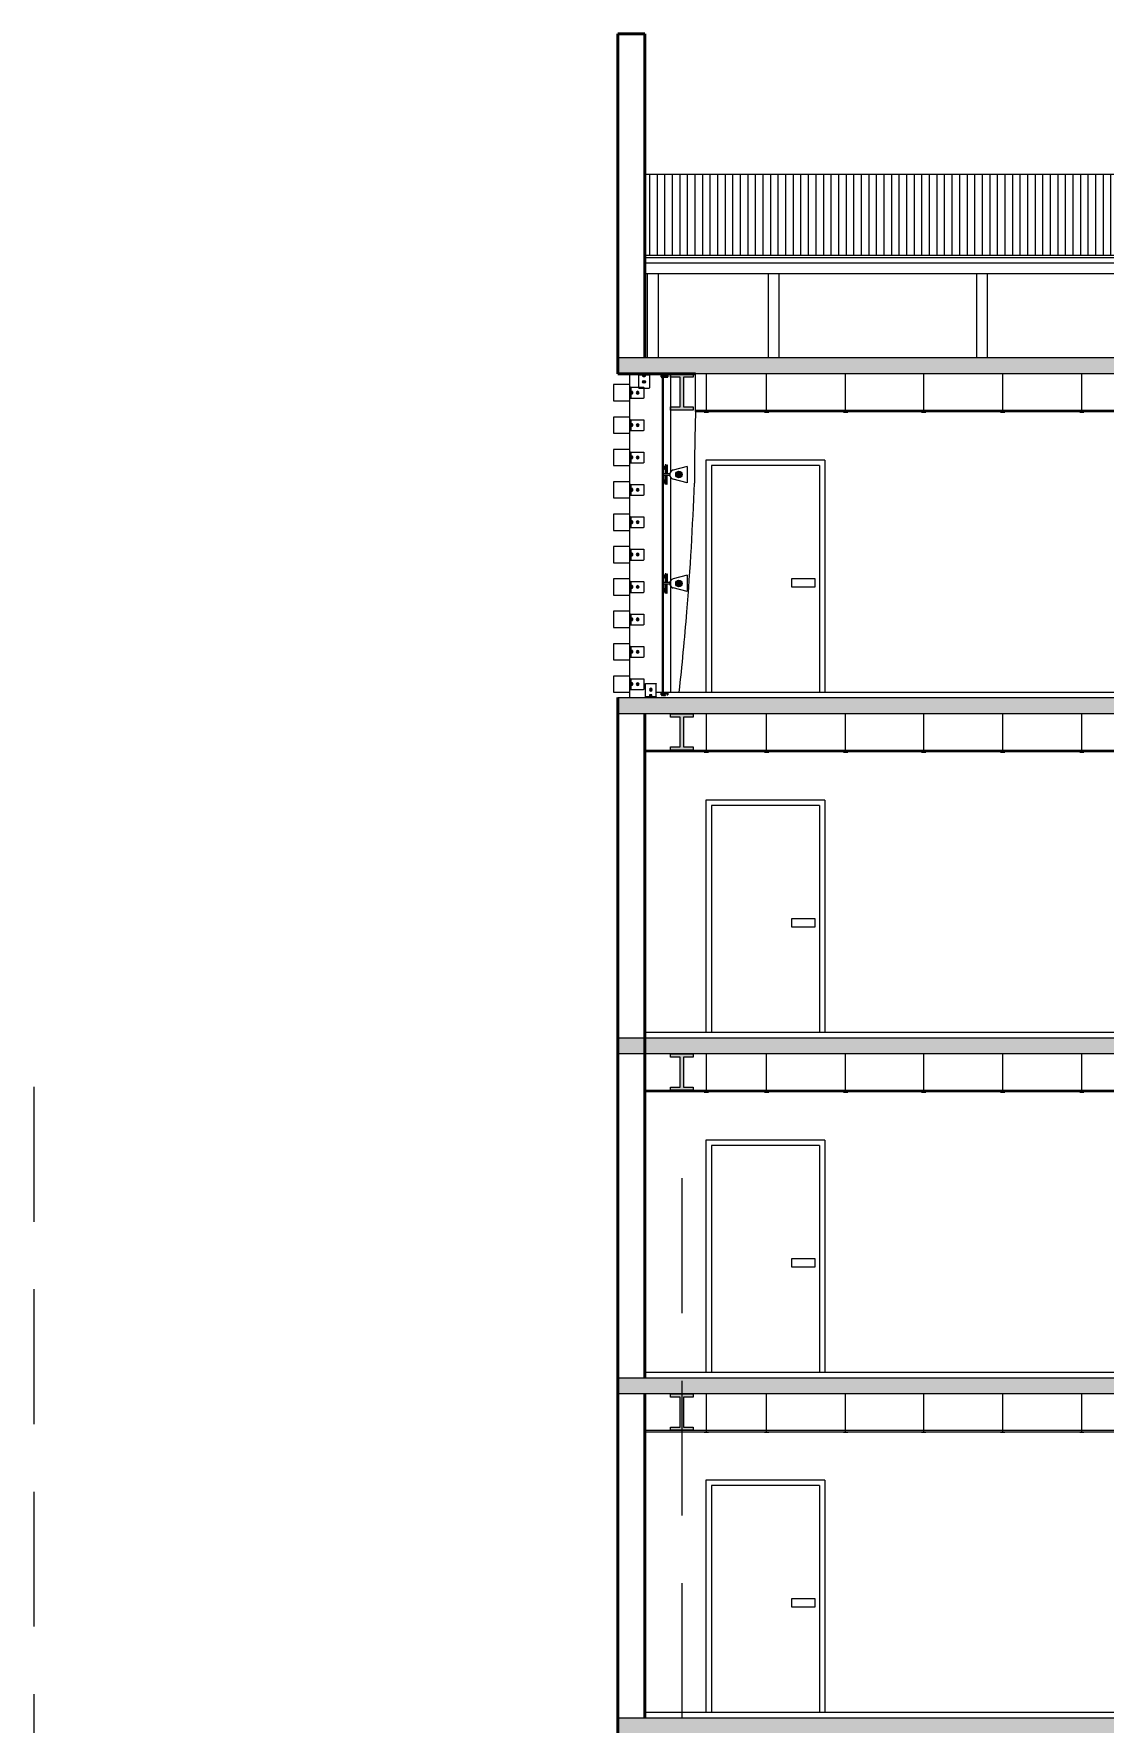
# Model space of a CAD drawing. Header units: millimetres. Extents: x 1135 to 1350, y 205 to 283.
# Drawn here: x 1180.99 to 1190.91, y 260.24 to 275.9 of the extents above; entities that cross this region are included whole.
import ezdxf

# ---------------------------------------------------------------- set-up
doc = ezdxf.new("R2010")
doc.units = ezdxf.units.MM
doc.header["$LTSCALE"] = 10
doc.linetypes.add('DASHED2', pattern=[0.375, 0.25, -0.125])
doc.layers.get('0').update_dxf_attribs({"color": 90})
for name, color, linetype in [('1', 130, 'Continuous'), ('ACCESORIO', 90, 'Continuous'), ('CIEL', 8, 'Continuous'), ('DATA', 9, 'Continuous'), ('FONDO', 8, 'Continuous'), ('TEX1', 90, 'Continuous'), ('VIDRO', 140, 'Continuous')]:
    doc.layers.add(name, color=color, linetype=linetype)
for name, color, linetype, lineweight in [('A-perf', 180, 'Continuous', 9), ('HACHT', 90, 'Continuous', 9), ('linha estutura', 252, 'Continuous', 13), ('PAREDES 2', 50, 'Continuous', 50), ('pn 02', 16, 'Continuous', 20), ('PN-01', 90, 'Continuous', 13)]:
    doc.layers.add(name, color=color, linetype=linetype, lineweight=lineweight)

# ---------------------------------------------------------------- blocks, each defined once
blk = doc.blocks.new('A$C43351A97')
at = {"layer": 'DATA'}
for p, q in [((0, 1), (0, 3.5)), ((0, 3.5), (0.5, 3.5)), ((3.5, 1), (0, 1)), ((0.1, 3.4), (0.1, 3.1)), ((0.1, 3.4), (0.1, 3.4)), ((0.1, 3.4), (0.1, 3.4)), ((0.1, 3.4), (0.1, 3.4)), ((0.5, 3.4), (0.1, 3.4)), ((0.5, 3.4), (0.1, 3.4)), ((0.1, 3.3), (0.1, 3.1)), ((0.1, 3.1), (0.1, 3)), ((0.1, 3.1), (0.5, 3)), ((0.1, 3), (0.5, 3)), ((0.1, 3), (0.1, 3)), ((0.1, 3), (0.1, 3)), ((0.1, 2.9), (0.1, 1.1)), ((0.1, 2.9), (0.1, 2.9)), ((0.1, 2.9), (0.1, 2.9)), ((0.1, 2.9), (0.1, 2.9)), ((0.5, 2.9), (0.1, 2.9)), ((0.1, 1.1), (2.9, 1.1)), ((0.1, 1.1), (0.1, 1.1)), ((0.1, 1.1), (0.1, 1.1)), ((0.1, 1.1), (0.1, 1.1)), ((0.2, 3.3), (0.3, 3.3)), ((0.3, 3.3), (0.2, 3.3)), ((0.3, 3.1), (0.2, 3.2)), ((0.2, 3.2), (0.3, 3.1)), ((0.3, 3.3), (0.4, 3.3)), ((0.3, 3.3), (0.3, 3.3)), ((0.3, 3.3), (0.3, 3.3)), ((0.6, 3.3), (0.3, 3.3)), ((0.3, 3.2), (0.3, 3.1)), ((0.4, 3.2), (0.3, 3.2)), ((0.3, 3.2), (0.6, 3.2)), ((0.3, 3.1), (0.3, 3.2)), ((0.3, 2.8), (0.3, 2.2)), ((0.6, 2.8), (0.3, 2.8)), ((0.3, 2.2), (2.7, 2.2)), ((0.4, 3.3), (0.5, 3.4)), ((0.5, 3), (0.4, 3.2)), ((0.4, 2.6), (0.9, 2.6)), ((0.4, 2.4), (0.4, 2.6)), ((2.7, 2.3), (0.4, 2.3)), ((0.5, 3.5), (0.5, 3.4)), ((0.5, 3.4), (0.5, 3.4)), ((0.5, 3.4), (0.5, 3.4)), ((0.5, 3.4), (0.5, 3.4)), ((0.5, 3.4), (0.5, 3.4)), ((0.5, 3.4), (0.5, 3.4)), ((0.5, 3.4), (0.5, 3.4)), ((0.5, 3.4), (0.5, 3.4)), ((0.5, 3), (0.5, 2.9)), ((0.5, 3), (0.5, 3)), ((0.5, 3), (0.5, 3)), ((0.5, 3), (0.5, 3)), ((0.5, 3), (0.5, 3)), ((0.5, 3), (0.5, 3)), ((0.5, 3), (0.5, 3)), ((0.5, 3), (0.5, 3)), ((0.6, 3.5), (0.6, 3.3)), ((0.9, 3.5), (0.6, 3.5)), ((0.6, 3.2), (0.6, 2.8)), ((0.7, 3.4), (0.9, 3.4)), ((0.7, 2.8), (0.7, 3.4)), ((0.9, 2.8), (0.7, 2.8)), ((0.9, 3.4), (0.9, 3.5)), ((0.9, 2.6), (0.9, 2.8)), ((4.8, 4), (2.1, 3.5)), ((2.1, 4), (4.8, 3.5)), ((2.1, 4), (2.1, 3.5)), ((4.8, 4), (2.1, 4)), ((2.1, 3.5), (4.8, 3.5)), ((2.7, 2.4), (2.7, 2.3)), ((2.7, 2.2), (2.7, 2.1)), ((3, 2.5), (2.8, 2.5)), ((2.8, 2), (3, 2)), ((2.9, 2.4), (3, 2.4)), ((2.9, 2.4), (2.9, 2.4)), ((5.6, 2.3), (2.9, 2.3)), ((2.9, 2.3), (3, 2.3)), ((2.9, 2.3), (2.9, 2.3)), ((2.9, 2.2), (3, 2.2)), ((2.9, 2.2), (2.9, 2.2)), ((2.9, 2.2), (3.5, 2.2)), ((3, 2.1), (2.9, 2.1)), ((3, 2.1), (2.9, 2.1)), ((2.9, 1.1), (3, 1.1)), ((3, 3.5), (3, 2.4)), ((5.2, 3.5), (3, 3.5)), ((3, 2), (3, 2.1)), ((3, 1.5), (3.1, 1.5)), ((3, 1.4), (3, 1.5)), ((3, 1.1), (3, 1.4)), ((3, 1.1), (3, 1.1)), ((3, 1.1), (3, 1.1)), ((3.1, 3.4), (5.2, 3.4)), ((3.1, 2.3), (3.1, 3.4)), ((3.1, 2.2), (3.1, 2)), ((3.1, 2), (3.7, 2)), ((3.6, 1.9), (3.1, 1.9)), ((3.1, 1.6), (3.5, 1.6)), ((3.1, 1.5), (3.1, 1.6)), ((3.5, 1.5), (3.1, 1.4)), ((3.1, 1.5), (3.1, 1.4)), ((3.1, 1.5), (3.1, 1.5)), ((3.1, 1.5), (3.1, 1.5)), ((3.5, 1.5), (3.1, 1.5)), ((3.1, 1.4), (3.1, 1.2)), ((3.1, 1.4), (3.1, 1.1)), ((3.1, 1.1), (3.5, 1.1)), ((3.1, 1.1), (3.5, 1.1)), ((3.1, 1.1), (3.1, 1.1)), ((3.1, 1.1), (3.1, 1.1)), ((3.1, 1.1), (3.1, 1.1)), ((3.2, 1.3), (3.3, 1.4)), ((3.2, 1.3), (3.3, 1.4)), ((3.3, 1.2), (3.2, 1.2)), ((3.3, 1.2), (3.2, 1.2)), ((3.3, 1.4), (3.3, 1.3)), ((3.3, 1.4), (3.3, 1.3)), ((3.3, 1.3), (3.7, 1.3)), ((3.3, 1.3), (3.4, 1.3)), ((3.3, 1.2), (3.3, 1.2)), ((3.7, 1.2), (3.3, 1.2)), ((3.3, 1.2), (3.3, 1.2)), ((3.4, 1.2), (3.3, 1.2)), ((3.4, 1.3), (3.5, 1.5)), ((3.5, 1.1), (3.4, 1.2)), ((3.5, 2.2), (3.5, 2.1)), ((3.5, 1.6), (3.5, 1.5)), ((3.5, 1.5), (3.5, 1.4)), ((3.5, 1.5), (3.5, 1.5)), ((3.5, 1.5), (3.5, 1.5)), ((3.5, 1.5), (3.5, 1.5)), ((3.5, 1.4), (3.5, 1.5)), ((3.5, 1.4), (3.5, 1.4)), ((3.5, 1.4), (3.5, 1.4)), ((3.5, 1.1), (3.5, 1)), ((3.5, 1.1), (3.5, 1.1)), ((3.5, 1.1), (3.5, 1.1)), ((3.5, 1.1), (3.5, 1.1)), ((3.5, 1.1), (3.5, 1.1)), ((3.5, 1.1), (3.5, 1.1)), ((3.5, 1.1), (3.5, 1.1)), ((3.5, 1.1), (3.5, 1.1)), ((3.6, 2.2), (3.7, 2.2)), ((3.6, 2.2), (5.6, 2.2)), ((3.7, 2.1), (3.6, 2.1)), ((3.7, 2.1), (3.6, 2.1)), ((3.6, 2), (3.7, 2)), ((3.6, 1.5), (3.6, 1.9)), ((3.6, 1.1), (3.7, 1.1)), ((3.6, 1), (3.6, 1.1)), ((3.8, 1), (3.6, 1)), ((4.2, 0.9), (3.6, 1)), ((3.7, 2.2), (3.8, 2.2)), ((3.7, 2), (3.7, 2.1)), ((3.7, 1.9), (3.7, 1.5)), ((3.7, 1.9), (3.7, 1.9)), ((3.7, 1.5), (3.8, 1.5)), ((3.7, 1.3), (3.7, 1.4)), ((3.7, 1.1), (3.7, 1.2)), ((3.8, 2.2), (3.8, 1.9)), ((3.9, 1.3), (3.8, 1.1)), ((3.8, 1.1), (3.9, 1.1)), ((4, 1.5), (3.9, 1.3)), ((3.9, 1.5), (3.9, 1.3)), ((3.9, 1.1), (3.9, 1)), ((4.2, 1.3), (4, 1.5)), ((4, 1.3), (4, 1)), ((4.1, 1), (4.1, 1.3)), ((4.2, 0), (4.2, 1.5)), ((5.4, 1.5), (4.2, 1.5)), ((4.8, 3.5), (4.8, 4)), ((5.3, 3.2), (5, 2.7)), ((5, 2.7), (5, 2.4)), ((5.1, 2.7), (5.4, 3.1)), ((5.1, 2.4), (5.1, 2.7)), ((5.4, 3.2), (5.2, 3.5)), ((5.2, 3.4), (5.3, 3.2)), ((5.2, 0), (5.2, 1.5)), ((5.2, 0.9), (5.7, 0.9)), ((5.4, 3.5), (5.4, 3.3)), ((5.6, 3.5), (5.4, 3.5)), ((5.4, 3.3), (5.5, 3.3)), ((5.4, 3.3), (5.4, 3.3)), ((5.4, 3.3), (5.4, 3.3)), ((5.4, 3.1), (5.4, 3.1)), ((5.4, 3.1), (5.4, 2.9)), ((5.4, 3.1), (5.4, 3.1)), ((5.4, 3.1), (5.4, 3.1)), ((5.6, 3.1), (5.4, 3.1)), ((5.4, 1.6), (5.4, 1.4)), ((5.4, 1.4), (5.6, 1.4)), ((5.4, 1.4), (5.4, 1.4)), ((5.4, 1.4), (5.4, 1.4)), ((5.4, 1.3), (5.4, 1.3)), ((5.4, 1.2), (5.4, 1.3)), ((5.4, 1.2), (5.4, 1)), ((5.5, 1.2), (5.4, 1.2)), ((5.4, 1), (5.6, 1)), ((5.5, 3.3), (5.6, 3.2)), ((5.5, 3), (5.7, 3)), ((5.5, 2.9), (5.5, 3)), ((5.5, 1.5), (5.5, 1.6)), ((5.7, 1.5), (5.5, 1.5)), ((5.6, 1.3), (5.5, 1.2)), ((5.7, 3.5), (5.6, 3.5)), ((5.6, 3.3), (5.6, 3.5)), ((5.6, 3.3), (5.6, 3.3)), ((5.7, 3.3), (5.6, 3.3)), ((5.6, 1.2), (5.7, 1.2)), ((5.6, 1.2), (5.6, 1.2)), ((5.6, 1), (5.6, 1.2)), ((5.6, 1), (5.7, 1.1)), ((5.7, 3.5), (6.2, 3.5)), ((5.7, 3.3), (5.7, 3.5)), ((5.7, 3.3), (5.7, 3.3)), ((5.7, 3), (5.7, 3)), ((5.7, 3), (5.7, 2.4)), ((5.7, 2.1), (5.7, 1.5)), ((5.7, 1.1), (5.7, 1.2)), ((5.7, 1.2), (5.7, 1.2)), ((6.2, 1), (5.7, 1)), ((6.2, 0.9), (5.7, 0.9)), ((6.2, 3.5), (5.8, 3.4)), ((5.8, 3.4), (5.8, 3.3)), ((5.9, 3.2), (5.8, 3.3)), ((5.8, 1.4), (5.8, 3.1)), ((5.8, 3.1), (5.9, 3.1)), ((5.9, 1.4), (5.8, 1.4)), ((5.8, 1.2), (5.9, 1.3)), ((5.8, 1.2), (5.8, 1.1)), ((5.8, 1.1), (6.2, 1.1)), ((5.9, 3.1), (5.9, 3.2)), ((5.9, 1.3), (5.9, 1.4)), ((6.2, 3.5), (6.2, 1)), ((6.2, 2.8), (6.2, 3.5)), ((6.2, 2.3), (6.2, 2.8)), ((6.2, 1.7), (6.2, 2.3)), ((6.2, 1.1), (6.2, 1.7))]:
    blk.add_line(p, q, dxfattribs=at)
blk.add_circle((5.1, 3.8), 0.243, dxfattribs=at)
for centre, radius, start, end in [((0.1, 3.3), 0.0625, 90, 168.6195), ((0.1, 3.1), 0.0625, 191.3805, 270), ((0.2, 3.2), 0.0784, 135.8757, 224.1243), ((0.2, 3.2), 0.0469, 124.4366, 235.5634), ((0.3, 3.3), 0.0272, 0, 124.4366), ((0.3, 3.3), 0.025, 360, 124.4366), ((0.3, 3.1), 0.0272, 235.5634, 360), ((0.3, 3.1), 0.025, 235.5634, 360), ((0.4, 2.6), 0.0625, 90, 180), ((0.4, 2.4), 0.0625, 180, 270), ((2.8, 2.4), 0.0625, 90, 180), ((2.8, 2.1), 0.0625, 180, 270), ((2.9, 2.4), 0.041, 90, 270), ((2.9, 2.4), 0.0312, 90, 254.9671), ((2.9, 2.4), 0.0312, 270, 0), ((2.9, 2.1), 0.031, 105.9955, 270.0045), ((2.9, 2.1), 0.041, 90, 270), ((3, 2.4), 0.03, 270, 90), ((3, 2.3), 0.0312, 270, 0), ((3, 2.2), 0.031, 360, 90), ((3, 2.1), 0.031, 359.9988, 90.0012), ((3, 2.1), 0.03, 270, 90), ((3.1, 2), 0.094, 179.9974, 270.0011), ((3.1, 2.2), 0.00000125, 180, 0), ((3.1, 1.4), 0.0625, 90, 168.6195), ((3.1, 1.2), 0.0625, 191.3805, 270), ((3.2, 1.3), 0.0469, 124.3556, 235.6444), ((3.2, 1.3), 0.0784, 135.8757, 224.1243), ((3.3, 1.4), 0.025, 359.9961, 124.0039), ((3.3, 1.4), 0.0272, 360, 124.4366), ((3.3, 1.2), 0.025, 235.7316, 359.7219), ((3.3, 1.2), 0.0272, 235.5634, 360), ((3.6, 2.1), 0.0625, 180, 270), ((3.6, 1.1), 0.039, 0.1803, 180), ((3.6, 1), 0.039, 180, 262.0731), ((3.6, 2.1), 0.0309, 105.337, 270.1276), ((3.6, 2.1), 0.041, 90, 270), ((3.7, 1.5), 0.125, 180, 270), ((3.6, 1), 0.03, 180, 224.9885), ((3.6, 1), 0.03, 224.9885, 270.0115), ((3.7, 2.1), 0.031, 360, 90), ((3.7, 2.1), 0.031, 270, 90), ((3.7, 1.9), 0.062, 270, 360), ((3.8, 2.2), 0.031, 0, 90), ((3.8, 1.5), 0.062, 360, 90), ((3.8, 1), 0.03, 270, 0.0048), ((4, 1.5), 0.037, 43.0014, 150), ((4, 1.3), 0.0537, 21.4588, 158.5412), ((4, 1.1), 0.0537, 201.4588, 338.5412), ((5.1, 2.4), 0.04, 180, 0), ((5.4, 3.3), 0.025, 180, 270), ((5.3, 3.2), 0.0938, 330, 30), ((5.4, 3.1), 0.025, 90, 180), ((5.4, 2.9), 0.05, 180, 0), ((5.4, 1.6), 0.05, 0, 180), ((5.4, 1.4), 0.025, 180, 270), ((5.4, 1.2), 0.025, 90, 180), ((5.9, 3.7), 0.337, 118.3035, 217.999), ((5.7, 3.5), 0.015, 90, 256.2619), ((5.6, 3.1), 0.0414, 270, 45), ((5.6, 2.4), 0.0625, 270, 0), ((5.6, 2.1), 0.0625, 0, 90), ((5.6, 1.4), 0.0414, 315, 90), ((5.7, 1), 0.015, 103.7381, 270), ((5.8, 3.3), 0.04, 180, 0), ((5.8, 3.3), 0.05, 166.1135, 339.8945), ((5.8, 1.2), 0.04, 0, 180), ((5.8, 1.2), 0.05, 20.1055, 193.8865), ((5.9, 3.2), 0.0625, 360, 60), ((5.9, 1.3), 0.0625, 300, 360)]:
    blk.add_arc(centre, radius, start, end, dxfattribs=at)
blk = doc.blocks.new('CAB-BUL')
for p, q in [((-6, 11), (6, 11)), ((-4, 2), (-4, 9)), ((-4, 1), (-4, 2)), ((4, 2), (4, 9)), ((4, 1), (4, 2))]:
    blk.add_line(p, q)
blk.add_lwpolyline([(-9, 1), (9, 1), (9, 0), (-9, 0)], close=True)
blk.add_lwpolyline([(8, 9, 0.888889), (4, 9, 0.50025), (-4, 9, 0.88987), (-8, 9), (-8, 2), (8, 2)], format="xyb", close=True)
blk = doc.blocks.new('sup2')
at = {"layer": 'ACCESORIO'}
for p, q in [((1214.174, 251.298), (1214.174, 251.42)), ((1214.271, 251.423), (1214.177, 251.423)), ((1214.274, 251.298), (1214.274, 251.42)), ((1214.274, 251.301), (1214.174, 251.301)), ((1214.174, 251.298), (1214.174, 251.291)), ((1214.274, 251.298), (1214.274, 251.291))]:
    blk.add_line(p, q, dxfattribs=at)
blk.add_lwpolyline([(1214.237, 251.365), (1214.233, 251.356), (1214.224, 251.352), (1214.215, 251.356), (1214.212, 251.365), (1214.215, 251.374), (1214.224, 251.378), (1214.233, 251.374)], close=True, dxfattribs=at)
for radius in [0.011, 0.00648]:
    blk.add_circle((1214.224, 251.365), radius, dxfattribs=at)
for centre, radius, start, end in [((1214.177, 251.42), 0.003, 90, 180), ((1214.224, 251.365), 0.00548, 90, 0), ((1214.271, 251.42), 0.003, 0, 90), ((1214.177, 251.298), 0.003, 90, 180), ((1214.271, 251.298), 0.003, 360, 90)]:
    blk.add_arc(centre, radius, start, end, dxfattribs=at)
at = {"layer": 'ACCESORIO', "xscale": -0.001440000000002328, "yscale": 0.001440000000002328, "zscale": 0.00144}
blk.add_blockref('CAB-BUL', (1214.225, 251.301), dxfattribs=at)

msp = doc.modelspace()

# ---------------------------------------------------------------- hatches: boundary and pattern name
at = {"layer": '1'}
h = msp.add_hatch(dxfattribs=at)
h.set_pattern_fill('LINE', color=256, scale=0.022502, angle=45, style=0)
h.set_pattern_definition([(45, (996.1380997, 304.4692487), (-0.001988936716, 0.001988936716), [])])
h.paths.add_polyline_path([(1186.994, 271.817, 0.528848), (1186.956, 271.843), (1186.94, 271.826, 1.19142)])
h = msp.add_hatch(dxfattribs=at)
h.set_pattern_fill('LINE', color=256, scale=0.022502, angle=45, style=0)
h.set_pattern_definition([(45, (996.1380997, 303.4609154), (-0.001988936716, 0.001988936716), [])])
h.paths.add_polyline_path([(1186.994, 270.808, 0.528848), (1186.956, 270.834), (1186.94, 270.818, 1.19142)])
at = {"layer": 'HACHT'}
h = msp.add_hatch(color=256, dxfattribs=at)
h.paths.add_polyline_path([(1204.993, 272.75), (1204.993, 272.9), (1198.993, 272.9), (1198.993, 272.75), (1199.098, 272.75)])
h.paths.add_polyline_path([(1192.993, 272.9), (1192.993, 272.75), (1193.098, 272.75), (1198.993, 272.75), (1198.993, 272.9)])
h.paths.add_polyline_path([(1186.399, 272.9), (1186.399, 272.75), (1186.802, 272.75, -0.263734), (1186.806, 272.75), (1187.118, 272.75), (1192.993, 272.75), (1192.993, 272.9)])
h.paths.add_polyline_path([(1198.993, 275.7), (1198.993, 275.55), (1200.718, 275.55), (1200.718, 275.7)])
h = msp.add_hatch(dxfattribs=at)
h.set_pattern_fill('_USER', color=256, scale=0.07, angle=90, style=0, pattern_type=0)
h.set_pattern_definition([(90, (759.06589, 189.11928), (-0.07, 4e-18), [])])
h.paths.add_polyline_path([(1198.918, 274.6), (1192.993, 274.6), (1192.993, 273.848), (1198.918, 273.848)])
h.paths.add_polyline_path([(1192.993, 274.6), (1186.649, 274.6), (1186.649, 273.848), (1192.993, 273.848)])
h = msp.add_hatch(color=256, dxfattribs=at)
h.paths.add_polyline_path([(1198.993, 269.75), (1192.993, 269.75), (1192.993, 269.6), (1193.098, 269.6), (1198.993, 269.6)])
h.paths.add_polyline_path([(1192.993, 269.75), (1186.399, 269.75), (1186.399, 269.6), (1192.993, 269.6)])
h = msp.add_hatch(color=256, dxfattribs=at)
h.paths.add_polyline_path([(1186.649, 266.6), (1186.399, 266.6), (1186.399, 266.45), (1186.649, 266.45)])
h.paths.add_polyline_path([(1192.993, 266.6), (1186.649, 266.6), (1186.649, 266.45), (1192.993, 266.45)])
h.paths.add_polyline_path([(1198.993, 266.6), (1192.993, 266.6), (1192.993, 266.45), (1193.098, 266.45), (1198.993, 266.45)])
h.paths.add_polyline_path([(1204.993, 266.6), (1198.993, 266.6), (1198.993, 266.45), (1199.098, 266.45), (1204.993, 266.45)])
h = msp.add_hatch(color=256, dxfattribs=at)
h.paths.add_polyline_path([(1186.993, 263.45), (1186.399, 263.45), (1186.399, 263.3), (1186.993, 263.3)])
h.paths.add_polyline_path([(1192.993, 263.45), (1186.993, 263.45), (1186.993, 263.3), (1187.098, 263.3), (1192.993, 263.3)])
h.paths.add_polyline_path([(1198.993, 263.45), (1192.993, 263.45), (1192.993, 263.3), (1193.098, 263.3), (1198.993, 263.3)])
h.paths.add_polyline_path([(1204.993, 263.45), (1198.993, 263.45), (1198.993, 263.3), (1199.098, 263.3), (1204.993, 263.3)])
h.paths.add_polyline_path([(1210.993, 263.45), (1204.993, 263.45), (1204.993, 263.3), (1205.098, 263.3), (1210.993, 263.3)])
h.paths.add_polyline_path([(1211.098, 263.45), (1210.993, 263.45), (1210.993, 263.3), (1211.098, 263.3)])
h = msp.add_hatch(color=256, dxfattribs=at)
h.paths.add_polyline_path([(1186.993, 260.3), (1186.399, 260.3), (1186.399, 260.15), (1186.993, 260.15)])
h.paths.add_polyline_path([(1192.993, 260.3), (1186.993, 260.3), (1186.993, 260.15), (1187.098, 260.15), (1192.993, 260.15)])
h.paths.add_polyline_path([(1198.993, 260.3), (1192.993, 260.3), (1192.993, 260.15), (1193.098, 260.15), (1198.993, 260.15)])
h.paths.add_polyline_path([(1204.993, 260.3), (1198.993, 260.3), (1198.993, 260.15), (1199.098, 260.15), (1204.993, 260.15)])
h.paths.add_polyline_path([(1210.993, 260.3), (1204.993, 260.3), (1204.993, 260.15), (1205.098, 260.15), (1210.993, 260.15)])
h.paths.add_polyline_path([(1214.468, 260.3), (1210.993, 260.3), (1210.993, 260.15), (1211.098, 260.15), (1214.468, 260.15)])
at = {"layer": 'pn 02'}
for points in [[(1187.098, 272.443), (1187.098, 272.413), (1186.888, 272.413), (1186.888, 272.443), (1186.978, 272.443), (1186.978, 272.72), (1186.888, 272.72), (1186.888, 272.75), (1187.098, 272.75), (1187.098, 272.72), (1187.008, 272.72), (1187.008, 272.443)], [(1187.098, 269.293), (1187.098, 269.263), (1186.888, 269.263), (1186.888, 269.293), (1186.978, 269.293), (1186.978, 269.57), (1186.888, 269.57), (1186.888, 269.6), (1187.098, 269.6), (1187.098, 269.57), (1187.008, 269.57), (1187.008, 269.293)], [(1187.098, 266.143), (1187.098, 266.113), (1186.888, 266.113), (1186.888, 266.143), (1186.978, 266.143), (1186.978, 266.42), (1186.888, 266.42), (1186.888, 266.45), (1187.098, 266.45), (1187.098, 266.42), (1187.008, 266.42), (1187.008, 266.143)], [(1187.098, 262.993), (1187.098, 262.963), (1186.888, 262.963), (1186.888, 262.993), (1186.978, 262.993), (1186.978, 263.27), (1186.888, 263.27), (1186.888, 263.3), (1187.098, 263.3), (1187.098, 263.27), (1187.008, 263.27), (1187.008, 262.993)]]:
    msp.add_hatch(color=256, dxfattribs=at).paths.add_polyline_path(points)

# ---------------------------------------------------------------- linework, layer by layer
for p, q in [((1187.041, 271.893), (1186.912, 271.859)), ((1187.041, 271.893), (1187.041, 271.741)), ((1187.041, 271.741), (1186.912, 271.774)), ((1187.041, 270.884), (1186.912, 270.851)), ((1187.041, 270.732), (1186.912, 270.766)), ((1187.041, 270.884), (1187.041, 270.732))]:
    msp.add_line(p, q)
for centre in [(1186.925, 271.817), (1186.925, 270.808)]:
    msp.add_arc(centre, 0.0442, 107.4107, 252.5893)
at = {"layer": 'A-perf'}
for p, q in [((1186.891, 272.036), (1186.891, 272.75)), ((1187.118, 272.4), (1187.118, 272.75)), ((1186.891, 271.844), (1186.891, 272.036)), ((1186.891, 270.592), (1186.891, 271.789)), ((1186.891, 269.8), (1186.891, 270.592))]:
    msp.add_line(p, q, dxfattribs=at)
at = {"layer": 'A-perf', "color": 8}
for centre, radius in [((1186.966, 271.817), 0.03), ((1186.966, 271.817), 0.028), ((1186.966, 270.808), 0.03), ((1186.966, 270.808), 0.028)]:
    msp.add_circle(centre, radius, dxfattribs=at)
at = {"layer": 'A-perf'}
for centre, radius, start, end in [((1211.614, 271.695), 24.505, 178.3515, 179.9033), ((1160.497, 272.693), 26.629, 355.3732, 357.942), ((1160.497, 272.693), 26.629, 353.7637, 355.3732)]:
    msp.add_arc(centre, radius, start, end, dxfattribs=at)
at = {"layer": 'CIEL'}
for p, q in [((1187.118, 272.413), (1208.123, 272.413)), ((1187.118, 272.4), (1208.123, 272.4)), ((1187.2, 272.396), (1187.24, 272.396)), ((1187.758, 272.396), (1187.797, 272.396)), ((1188.489, 272.396), (1188.529, 272.396)), ((1189.212, 272.396), (1189.251, 272.396)), ((1189.944, 272.396), (1189.984, 272.396)), ((1190.676, 272.396), (1190.715, 272.396)), ((1186.649, 269.263), (1208.123, 269.263)), ((1186.649, 269.25), (1208.123, 269.25)), ((1187.2, 269.246), (1187.24, 269.246)), ((1187.758, 269.246), (1187.797, 269.246)), ((1188.489, 269.246), (1188.529, 269.246)), ((1189.212, 269.246), (1189.251, 269.246)), ((1189.944, 269.246), (1189.984, 269.246)), ((1190.676, 269.246), (1190.715, 269.246)), ((1186.649, 266.113), (1208.123, 266.113)), ((1186.649, 266.1), (1208.123, 266.1)), ((1187.2, 266.096), (1187.24, 266.096)), ((1187.758, 266.096), (1187.797, 266.096)), ((1188.489, 266.096), (1188.529, 266.096)), ((1189.212, 266.096), (1189.251, 266.096)), ((1189.944, 266.096), (1189.984, 266.096)), ((1190.676, 266.096), (1190.715, 266.096)), ((1186.649, 262.963), (1208.123, 262.963)), ((1186.649, 262.95), (1208.123, 262.95)), ((1187.2, 262.946), (1187.24, 262.946)), ((1187.758, 262.946), (1187.797, 262.946)), ((1188.489, 262.946), (1188.529, 262.946)), ((1189.212, 262.946), (1189.251, 262.946)), ((1189.944, 262.946), (1189.984, 262.946)), ((1190.676, 262.946), (1190.715, 262.946))]:
    msp.add_line(p, q, dxfattribs=at)
at = {"layer": 'FONDO'}
for p, q in [((1187.22, 272.396), (1187.22, 272.75)), ((1187.777, 272.396), (1187.777, 272.75)), ((1188.509, 272.396), (1188.509, 272.75)), ((1189.232, 272.396), (1189.232, 272.75)), ((1189.964, 272.396), (1189.964, 272.75)), ((1190.696, 272.396), (1190.696, 272.75)), ((1187.22, 269.246), (1187.22, 269.6)), ((1187.777, 269.246), (1187.777, 269.6)), ((1188.509, 269.246), (1188.509, 269.6)), ((1189.232, 269.246), (1189.232, 269.6)), ((1189.964, 269.246), (1189.964, 269.6)), ((1190.696, 269.246), (1190.696, 269.6)), ((1187.22, 266.096), (1187.22, 266.45)), ((1187.777, 266.096), (1187.777, 266.45)), ((1188.509, 266.096), (1188.509, 266.45)), ((1189.232, 266.096), (1189.232, 266.45)), ((1189.964, 266.096), (1189.964, 266.45)), ((1190.696, 266.096), (1190.696, 266.45)), ((1187.22, 262.946), (1187.22, 263.3)), ((1187.777, 262.946), (1187.777, 263.3)), ((1188.509, 262.946), (1188.509, 263.3)), ((1189.232, 262.946), (1189.232, 263.3)), ((1189.964, 262.946), (1189.964, 263.3)), ((1190.696, 262.946), (1190.696, 263.3))]:
    msp.add_line(p, q, dxfattribs=at)
at = {"layer": 'HACHT'}
for p, q in [((1186.649, 274.6), (1198.918, 274.6)), ((1186.649, 273.848), (1198.918, 273.848)), ((1186.649, 273.828), (1198.918, 273.828)), ((1186.649, 273.778), (1198.918, 273.778)), ((1186.649, 273.678), (1198.918, 273.678)), ((1186.676, 272.9), (1186.676, 273.678)), ((1186.776, 272.9), (1186.776, 273.678)), ((1187.794, 272.9), (1187.794, 273.678)), ((1187.894, 272.9), (1187.894, 273.678)), ((1189.723, 272.9), (1189.723, 273.678)), ((1189.823, 272.9), (1189.823, 273.678)), ((1186.51, 269.75), (1186.51, 272.75))]:
    msp.add_line(p, q, dxfattribs=at)
at = {"layer": 'linha estutura'}
msp.add_line((1186.891, 269.8), (1186.968, 269.8), dxfattribs=at)
at = {"layer": 'linha estutura', "linetype": 'DASHED2', "ltscale": 0.5}
for p, q in [((1180.993, 266.144), (1180.993, 205.118)), ((1186.993, 265.297), (1186.993, 205.118))]:
    msp.add_line(p, q, dxfattribs=at)
at = {"layer": 'PAREDES 2'}
for p, q in [((1186.399, 272.75), (1186.399, 275.9)), ((1186.399, 275.9), (1186.649, 275.9)), ((1186.649, 272.9), (1186.649, 275.9)), ((1186.399, 272.75), (1187.118, 272.75)), ((1186.399, 257), (1186.399, 269.75)), ((1186.649, 263.45), (1186.649, 269.6)), ((1186.649, 260.3), (1186.649, 263.3))]:
    msp.add_line(p, q, dxfattribs=at)
at = {"layer": 'pn 02'}
for p, q in [((1186.399, 272.9), (1214.468, 272.9)), ((1214.468, 272.75), (1186.868, 272.75)), ((1188.316, 271.95), (1187.216, 271.95)), ((1187.216, 271.95), (1187.216, 269.8)), ((1187.266, 271.9), (1187.266, 269.8)), ((1188.266, 271.9), (1187.266, 271.9)), ((1188.266, 271.9), (1188.266, 269.8)), ((1188.316, 271.95), (1188.316, 269.8)), ((1186.399, 269.75), (1211.101, 269.75)), ((1186.754, 269.8), (1208.123, 269.8)), ((1211.098, 269.6), (1186.399, 269.6)), ((1188.316, 268.8), (1187.216, 268.8)), ((1187.216, 268.8), (1187.216, 266.65)), ((1187.266, 268.75), (1187.266, 266.65)), ((1188.266, 268.75), (1187.266, 268.75)), ((1188.266, 268.75), (1188.266, 266.65)), ((1188.316, 268.8), (1188.316, 266.65)), ((1186.399, 266.6), (1214.009, 266.6)), ((1186.649, 266.65), (1208.123, 266.65)), ((1214.009, 266.45), (1186.399, 266.45)), ((1188.316, 265.65), (1187.216, 265.65)), ((1187.216, 265.65), (1187.216, 263.5)), ((1187.266, 265.6), (1187.266, 263.5)), ((1188.266, 265.6), (1187.266, 265.6)), ((1188.266, 265.6), (1188.266, 263.5)), ((1188.316, 265.65), (1188.316, 263.5)), ((1186.399, 263.45), (1211.101, 263.45)), ((1186.649, 263.5), (1208.123, 263.5)), ((1211.098, 263.3), (1186.399, 263.3)), ((1188.316, 262.5), (1187.216, 262.5)), ((1187.216, 262.5), (1187.216, 260.35)), ((1188.316, 262.5), (1188.316, 260.35)), ((1187.266, 262.45), (1187.266, 260.35)), ((1188.266, 262.45), (1187.266, 262.45)), ((1188.266, 262.45), (1188.266, 260.35)), ((1186.399, 260.3), (1214.468, 260.3)), ((1186.649, 260.35), (1214.218, 260.35))]:
    msp.add_line(p, q, dxfattribs=at)
for points in [[(1186.51, 272.65), (1186.36, 272.65), (1186.36, 272.5), (1186.51, 272.5)], [(1186.51, 272.35), (1186.36, 272.35), (1186.36, 272.2), (1186.51, 272.2)], [(1186.51, 272.05), (1186.36, 272.05), (1186.36, 271.9), (1186.51, 271.9)], [(1186.51, 271.75), (1186.36, 271.75), (1186.36, 271.6), (1186.51, 271.6)], [(1186.51, 271.45), (1186.36, 271.45), (1186.36, 271.3), (1186.51, 271.3)], [(1186.51, 271.15), (1186.36, 271.15), (1186.36, 271), (1186.51, 271)], [(1186.51, 270.85), (1186.36, 270.85), (1186.36, 270.7), (1186.51, 270.7)], [(1186.51, 270.55), (1186.36, 270.55), (1186.36, 270.4), (1186.51, 270.4)], [(1186.51, 270.25), (1186.36, 270.25), (1186.36, 270.1), (1186.51, 270.1)], [(1186.51, 269.95), (1186.36, 269.95), (1186.36, 269.8), (1186.51, 269.8)]]:
    msp.add_lwpolyline(points, close=True, dxfattribs=at)
at = {"layer": 'pn 02', "linetype": 'Continuous'}
for points in [[(1187.098, 272.443), (1187.098, 272.413), (1186.888, 272.413), (1186.888, 272.443), (1186.978, 272.443), (1186.978, 272.72), (1186.888, 272.72), (1186.888, 272.75), (1187.098, 272.75), (1187.098, 272.72), (1187.008, 272.72), (1187.008, 272.443)], [(1187.098, 269.293), (1187.098, 269.263), (1186.888, 269.263), (1186.888, 269.293), (1186.978, 269.293), (1186.978, 269.57), (1186.888, 269.57), (1186.888, 269.6), (1187.098, 269.6), (1187.098, 269.57), (1187.008, 269.57), (1187.008, 269.293)], [(1187.098, 266.143), (1187.098, 266.113), (1186.888, 266.113), (1186.888, 266.143), (1186.978, 266.143), (1186.978, 266.42), (1186.888, 266.42), (1186.888, 266.45), (1187.098, 266.45), (1187.098, 266.42), (1187.008, 266.42), (1187.008, 266.143)], [(1187.098, 262.993), (1187.098, 262.963), (1186.888, 262.963), (1186.888, 262.993), (1186.978, 262.993), (1186.978, 263.27), (1186.888, 263.27), (1186.888, 263.3), (1187.098, 263.3), (1187.098, 263.27), (1187.008, 263.27), (1187.008, 262.993)]]:
    msp.add_lwpolyline(points, close=True, dxfattribs=at)
at = {"layer": 'PN-01'}
for p, q in [((1186.846, 271.88), (1186.806, 271.88)), ((1186.816, 271.884), (1186.811, 271.887)), ((1186.816, 271.883), (1186.811, 271.885)), ((1186.846, 271.881), (1186.811, 271.881)), ((1186.846, 271.879), (1186.811, 271.879)), ((1186.816, 271.877), (1186.811, 271.874)), ((1186.816, 271.876), (1186.811, 271.873)), ((1186.846, 271.881), (1186.812, 271.881)), ((1186.821, 271.884), (1186.816, 271.884)), ((1186.821, 271.883), (1186.816, 271.883)), ((1186.821, 271.877), (1186.816, 271.877)), ((1186.821, 271.876), (1186.816, 271.876)), ((1186.827, 271.896), (1186.821, 271.896)), ((1186.827, 271.865), (1186.821, 271.865)), ((1186.831, 271.888), (1186.827, 271.896)), ((1186.831, 271.872), (1186.827, 271.865)), ((1186.839, 271.888), (1186.831, 271.888)), ((1186.839, 271.872), (1186.831, 271.872)), ((1186.839, 271.906), (1186.839, 271.825)), ((1186.846, 271.906), (1186.839, 271.906)), ((1186.846, 271.895), (1186.839, 271.895)), ((1186.846, 271.865), (1186.839, 271.865)), ((1186.846, 271.906), (1186.846, 271.825)), ((1186.852, 271.888), (1186.846, 271.892)), ((1186.852, 271.871), (1186.846, 271.867)), ((1186.848, 271.891), (1186.848, 271.869)), ((1186.849, 271.89), (1186.849, 271.869)), ((1186.85, 271.89), (1186.85, 271.87)), ((1186.852, 271.906), (1186.858, 271.906)), ((1186.852, 271.906), (1186.852, 271.896)), ((1186.852, 271.896), (1186.852, 271.863)), ((1186.852, 271.863), (1186.852, 271.825)), ((1186.858, 271.906), (1186.858, 271.825)), ((1186.846, 271.753), (1186.806, 271.753)), ((1186.816, 271.758), (1186.811, 271.76)), ((1186.816, 271.756), (1186.811, 271.759)), ((1186.846, 271.755), (1186.811, 271.755)), ((1186.846, 271.752), (1186.811, 271.752)), ((1186.816, 271.751), (1186.811, 271.748)), ((1186.816, 271.749), (1186.811, 271.747)), ((1186.846, 271.752), (1186.812, 271.752)), ((1186.821, 271.758), (1186.816, 271.758)), ((1186.821, 271.756), (1186.816, 271.756)), ((1186.821, 271.751), (1186.816, 271.751)), ((1186.821, 271.749), (1186.816, 271.749)), ((1186.882, 271.825), (1186.821, 271.825)), ((1186.882, 271.808), (1186.821, 271.808)), ((1186.827, 271.768), (1186.821, 271.768)), ((1186.827, 271.738), (1186.821, 271.738)), ((1186.831, 271.761), (1186.827, 271.768)), ((1186.831, 271.745), (1186.827, 271.738)), ((1186.839, 271.761), (1186.831, 271.761)), ((1186.839, 271.745), (1186.831, 271.745)), ((1186.846, 271.851), (1186.839, 271.851)), ((1186.839, 271.727), (1186.839, 271.808)), ((1186.846, 271.782), (1186.839, 271.782)), ((1186.846, 271.769), (1186.839, 271.769)), ((1186.846, 271.738), (1186.839, 271.738)), ((1186.846, 271.727), (1186.839, 271.727)), ((1186.846, 271.727), (1186.846, 271.808)), ((1186.852, 271.762), (1186.846, 271.766)), ((1186.852, 271.745), (1186.846, 271.741)), ((1186.848, 271.742), (1186.848, 271.765)), ((1186.849, 271.743), (1186.849, 271.764)), ((1186.85, 271.744), (1186.85, 271.763)), ((1186.852, 271.851), (1186.858, 271.851)), ((1186.852, 271.77), (1186.852, 271.808)), ((1186.852, 271.782), (1186.858, 271.782)), ((1186.852, 271.737), (1186.852, 271.77)), ((1186.852, 271.727), (1186.852, 271.737)), ((1186.852, 271.727), (1186.858, 271.727)), ((1186.858, 271.727), (1186.858, 271.808)), ((1186.846, 270.872), (1186.806, 270.872)), ((1186.816, 270.876), (1186.811, 270.878)), ((1186.816, 270.874), (1186.811, 270.877)), ((1186.846, 270.873), (1186.811, 270.873)), ((1186.846, 270.87), (1186.811, 270.87)), ((1186.816, 270.869), (1186.811, 270.866)), ((1186.816, 270.867), (1186.811, 270.865)), ((1186.846, 270.873), (1186.812, 270.873)), ((1186.821, 270.876), (1186.816, 270.876)), ((1186.821, 270.874), (1186.816, 270.874)), ((1186.821, 270.869), (1186.816, 270.869)), ((1186.821, 270.867), (1186.816, 270.867)), ((1186.827, 270.887), (1186.821, 270.887)), ((1186.827, 270.857), (1186.821, 270.857)), ((1186.882, 270.817), (1186.821, 270.817)), ((1186.882, 270.8), (1186.821, 270.8)), ((1186.831, 270.88), (1186.827, 270.887)), ((1186.831, 270.864), (1186.827, 270.857)), ((1186.839, 270.88), (1186.831, 270.88)), ((1186.839, 270.864), (1186.831, 270.864)), ((1186.839, 270.898), (1186.839, 270.817)), ((1186.846, 270.898), (1186.839, 270.898)), ((1186.846, 270.887), (1186.839, 270.887)), ((1186.846, 270.856), (1186.839, 270.856)), ((1186.846, 270.843), (1186.839, 270.843)), ((1186.839, 270.719), (1186.839, 270.8)), ((1186.846, 270.774), (1186.839, 270.774)), ((1186.846, 270.898), (1186.846, 270.817)), ((1186.852, 270.88), (1186.846, 270.884)), ((1186.852, 270.863), (1186.846, 270.859)), ((1186.846, 270.719), (1186.846, 270.8)), ((1186.848, 270.883), (1186.848, 270.86)), ((1186.849, 270.882), (1186.849, 270.861)), ((1186.85, 270.881), (1186.85, 270.862)), ((1186.852, 270.898), (1186.852, 270.888)), ((1186.852, 270.898), (1186.858, 270.898)), ((1186.852, 270.888), (1186.852, 270.855)), ((1186.852, 270.855), (1186.852, 270.817)), ((1186.852, 270.843), (1186.858, 270.843)), ((1186.852, 270.762), (1186.852, 270.8)), ((1186.852, 270.774), (1186.858, 270.774)), ((1186.852, 270.729), (1186.852, 270.762)), ((1186.858, 270.898), (1186.858, 270.817)), ((1186.858, 270.719), (1186.858, 270.8)), ((1186.846, 270.745), (1186.806, 270.745)), ((1186.816, 270.749), (1186.811, 270.752)), ((1186.816, 270.748), (1186.811, 270.751)), ((1186.846, 270.746), (1186.811, 270.746)), ((1186.846, 270.744), (1186.811, 270.744)), ((1186.816, 270.742), (1186.811, 270.74)), ((1186.816, 270.741), (1186.811, 270.738)), ((1186.846, 270.744), (1186.812, 270.744)), ((1186.821, 270.749), (1186.816, 270.749)), ((1186.821, 270.748), (1186.816, 270.748)), ((1186.821, 270.742), (1186.816, 270.742)), ((1186.821, 270.741), (1186.816, 270.741)), ((1186.827, 270.76), (1186.821, 270.76)), ((1186.827, 270.729), (1186.821, 270.729)), ((1186.831, 270.753), (1186.827, 270.76)), ((1186.831, 270.737), (1186.827, 270.729)), ((1186.839, 270.753), (1186.831, 270.753)), ((1186.839, 270.737), (1186.831, 270.737)), ((1186.846, 270.76), (1186.839, 270.76)), ((1186.846, 270.73), (1186.839, 270.73)), ((1186.846, 270.719), (1186.839, 270.719)), ((1186.852, 270.754), (1186.846, 270.758)), ((1186.852, 270.737), (1186.846, 270.733)), ((1186.848, 270.734), (1186.848, 270.756)), ((1186.849, 270.735), (1186.849, 270.756)), ((1186.85, 270.735), (1186.85, 270.755)), ((1186.852, 270.719), (1186.852, 270.729)), ((1186.852, 270.719), (1186.858, 270.719))]:
    msp.add_line(p, q, dxfattribs=at)
for points in [[(1188.226, 270.85), (1188.008, 270.85), (1188.008, 270.776), (1188.226, 270.776)], [(1188.226, 267.7), (1188.008, 267.7), (1188.008, 267.626), (1188.226, 267.626)], [(1188.226, 264.55), (1188.008, 264.55), (1188.008, 264.476), (1188.226, 264.476)], [(1188.226, 261.4), (1188.008, 261.4), (1188.008, 261.326), (1188.226, 261.326)]]:
    msp.add_lwpolyline(points, close=True, dxfattribs=at)
at = {"layer": 'VIDRO'}
for p, q in [((1186.811, 272.719), (1186.811, 269.795)), ((1186.821, 272.719), (1186.821, 269.795)), ((1186.811, 271.85), (1186.821, 271.85))]:
    msp.add_line(p, q, dxfattribs=at)

# ---------------------------------------------------------------- block references
at = {"layer": 'HACHT', "rotation": 180}
msp.add_blockref('sup2', (2400.867, 524.041), dxfattribs=at)
at = {"layer": 'HACHT', "xscale": -1, "rotation": 270}
for p in [(935.219, -941.649), (935.219, -941.949), (935.219, -942.249), (935.219, -942.549), (935.219, -942.849), (935.219, -943.149), (935.219, -943.449), (935.219, -943.749), (935.219, -944.049), (935.219, -944.349)]:
    msp.add_blockref('sup2', p, dxfattribs=at)
at = {"layer": 'HACHT', "xscale": -1}
msp.add_blockref('sup2', (2400.929, 18.459), dxfattribs=at)
at = {"layer": 'TEX1', "xscale": -0.009999999999990905, "yscale": 0.009999999999990905, "zscale": 0.01}
msp.add_blockref('A$C43351A97', (1186.863, 272.71), dxfattribs=at)
at = {"layer": 'TEX1', "xscale": 0.009999999999990905, "yscale": 0.009999999999990905, "zscale": 0.01, "rotation": 180}
msp.add_blockref('A$C43351A97', (1186.863, 269.81), dxfattribs=at)
msp.add_blockref('A$C43351A97', (1186.863, 269.81), dxfattribs=at)

doc.saveas('drawing.dxf')
